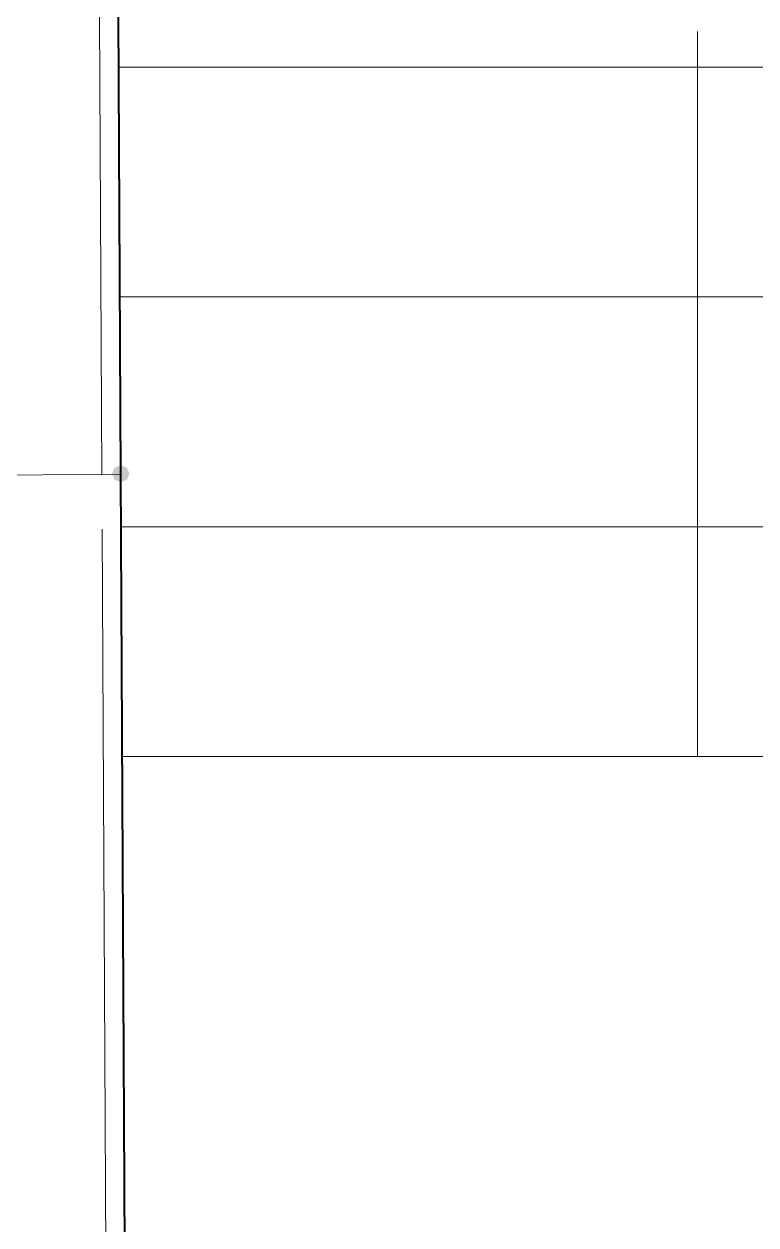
# Model space of a CAD drawing. Header units: millimetres. Extents: x -546 to 1681, y -650 to 1730.
# Drawn here: x 337.16 to 345.13, y 635.04 to 648.11 of the extents above; entities that cross this region are included whole.
import ezdxf

# ---------------------------------------------------------------- set-up
doc = ezdxf.new("R2010")
doc.units = ezdxf.units.MM

msp = doc.modelspace()

# ---------------------------------------------------------------- hatches: boundary and pattern name
h = msp.add_hatch(color=7)
h.dxf.hatch_style = 2
h.paths.add_polyline_path([(338.212, 643.305), (338.148, 643.278), (338.122, 643.215), (338.148, 643.151), (338.212, 643.125), (338.222, 643.125), (338.285, 643.151), (338.312, 643.215), (338.285, 643.278), (338.222, 643.305)])

# ---------------------------------------------------------------- linework, layer by layer
at = {"color": 7, "lineweight": 0}
for points in [[(338.212, 643.206), (337.809, 722.375)], [(337.809, 722.374), (338.212, 643.215)], [(338.222, 643.215), (337.819, 722.374)], [(337.61, 722.176), (338.012, 643.205)], [(344.493, 647.638), (344.493, 648.028)], [(338.199, 647.638), (349.93, 647.638)], [(338.199, 647.638), (349.93, 647.638)], [(344.493, 645.138), (344.493, 647.638)], [(338.212, 645.138), (349.93, 645.138)], [(338.212, 645.138), (349.93, 645.138)], [(344.493, 642.638), (344.493, 645.138)], [(336.512, 643.198), (338.212, 643.206)], [(338.212, 643.206), (338.297, 626.357)], [(338.222, 643.215), (338.307, 626.347)], [(338.095, 626.861), (338.015, 642.61)], [(338.225, 642.638), (349.93, 642.638)], [(338.225, 642.638), (349.93, 642.638)], [(344.493, 640.138), (344.493, 642.638)], [(338.237, 640.138), (349.93, 640.138)], [(338.237, 640.138), (349.93, 640.138)], [(338.237, 640.138), (349.93, 640.138)]]:
    msp.add_lwpolyline(points, dxfattribs=at)

doc.saveas('drawing.dxf')
